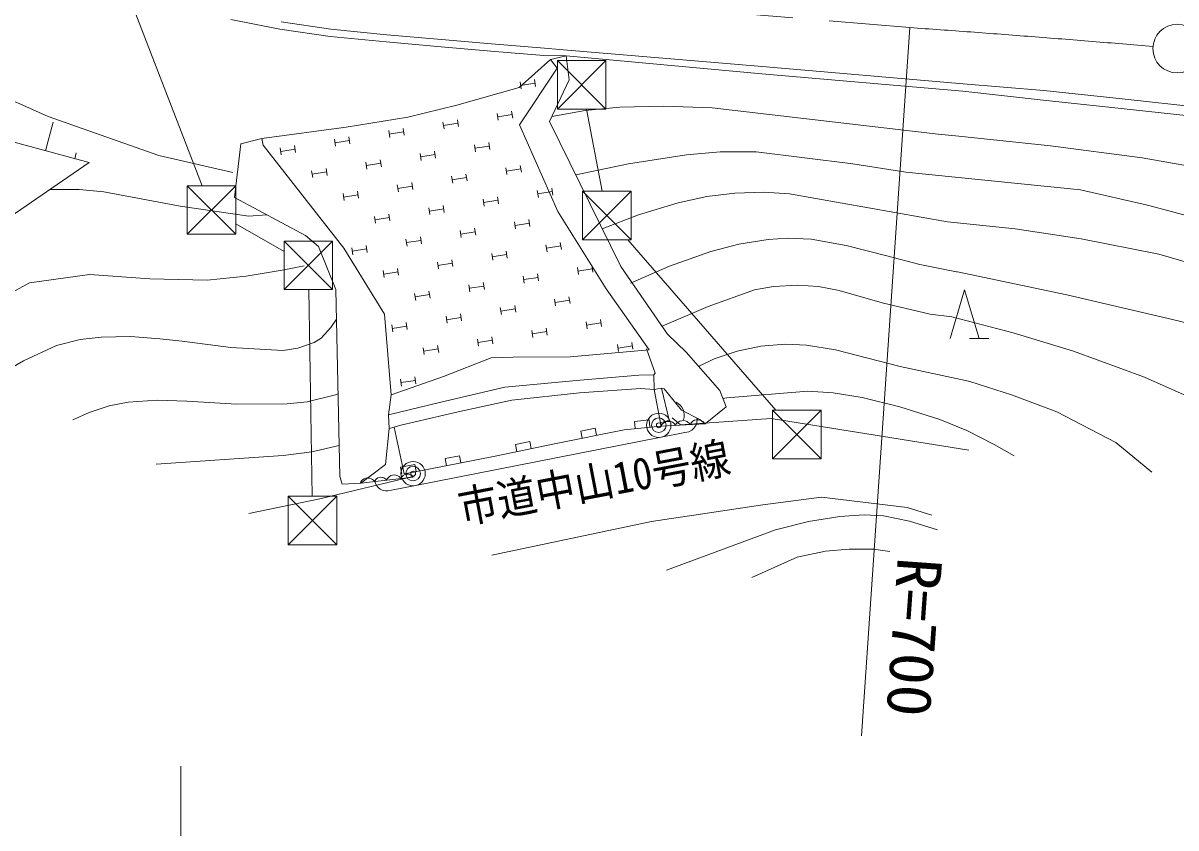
# Model space of a CAD drawing. Units: millimetres, scale not verified. Extents: x 40000 to 680000, y 20000 to 380000.
# Drawn here: x 116239 to 163716, y 245851 to 278996 of the extents above; entities that cross this region are included whole.
import ezdxf
from ezdxf.enums import TextEntityAlignment as Align

# ---------------------------------------------------------------- set-up
doc = ezdxf.new("R2010")
doc.units = ezdxf.units.MM
doc.header["$LTSCALE"] = 1000
doc.linetypes.add('CHAIN', pattern=[18.5, 12, -1.5, 3.5, -1.5])
for name, color, linetype, lineweight in [('M-BGD', 7, 'Continuous', 13), ('M-BMK', 2, 'CHAIN', 13), ('M-BMK-ROW', 30, 'Continuous', 13), ('M-BMK-SRVR', 3, 'Continuous', 13), ('M-STR-HTXT', 7, 'Continuous', 13)]:
    doc.layers.add(name, color=color, linetype=linetype, lineweight=lineweight)
doc.layers.add('M-BGD-HTXT', color=7, linetype='Continuous')
doc.styles.add('ＭＳ ゴシック', font='')
doc.styles.get('ＭＳ ゴシック').set_extended_font_data('MS Gothic')

msp = doc.modelspace()

# ---------------------------------------------------------------- linework, layer by layer
at = {"layer": 'M-BGD'}
for p, q in [((124793, 279144), (126813, 278751)), ((126813, 278751), (128883, 278447)), ((126864, 279047), (128920, 278745)), ((128920, 278745), (131217, 278517)), ((128883, 278447), (131190, 278219)), ((131190, 278219), (133451, 278019)), ((131217, 278517), (133476, 278318)), ((133476, 278318), (135533, 278141)), ((133451, 278019), (135508, 277842)), ((135508, 277842), (137689, 277660)), ((135533, 278141), (137711, 277960)), ((137711, 277960), (138324, 277914)), ((146676, 277210), (138324, 277914)), ((111583, 277676), (117274, 275151)), ((137965, 277494), (136676, 276336)), ((137689, 277660), (138602, 277642)), ((138602, 277642), (137965, 277494)), ((138236, 277135), (137965, 277494)), ((138726, 276657), (138602, 277642)), ((146665, 276910), (138602, 277642)), ((136687, 274806), (138236, 277135)), ((154934, 276192), (146665, 276910)), ((154960, 276490), (146676, 277210)), ((136676, 276336), (134109, 275611)), ((136751, 276286), (136705, 276571)), ((136728, 276429), (137321, 276523)), ((137343, 276381), (137298, 276665)), ((137913, 274947), (138726, 276657)), ((158281, 276217), (154960, 276490)), ((158247, 275819), (154934, 276192)), ((161499, 275879), (158281, 276217)), ((166773, 275298), (161499, 275879)), ((134109, 275611), (132085, 275117)), ((136404, 275086), (136358, 275370)), ((161457, 275481), (158247, 275819)), ((166729, 274900), (161457, 275481)), ((117166, 273736), (117485, 274915)), ((117274, 275151), (121824, 273538)), ((132085, 275117), (129545, 274713)), ((133576, 274636), (133531, 274920)), ((134169, 274730), (134124, 275015)), ((135811, 274991), (135766, 275276)), ((135788, 275134), (136381, 275228)), ((140860, 268968), (137913, 274947)), ((114162, 274548), (118968, 273249)), ((129545, 274713), (126070, 274237)), ((131342, 274281), (131296, 274565)), ((131319, 274423), (131912, 274517)), ((131934, 274375), (131889, 274659)), ((133554, 274778), (134146, 274872)), ((138267, 271233), (136687, 274806)), ((125205, 274027), (124945, 271812)), ((126070, 274237), (125205, 274027)), ((126070, 274237), (126127, 273966)), ((126127, 273966), (129445, 269730)), ((127465, 273664), (127420, 273948)), ((129107, 273925), (129062, 274210)), ((129084, 274067), (129677, 274162)), ((129700, 274019), (129654, 274304)), ((134871, 273696), (134826, 273981)), ((135464, 273791), (135419, 274075)), ((118367, 273411), (118431, 273647)), ((121824, 273538), (124883, 272840)), ((126872, 273570), (126827, 273854)), ((126850, 273712), (127442, 273806)), ((132637, 273341), (132591, 273625)), ((132614, 273483), (133207, 273577)), ((133229, 273435), (133184, 273720)), ((134849, 273839), (135441, 273933)), ((118968, 273249), (115484, 270860)), ((128760, 272724), (128715, 273009)), ((130402, 272986), (130357, 273270)), ((130379, 273128), (130972, 273222)), ((130995, 273080), (130949, 273364)), ((136166, 272757), (136121, 273041)), ((136144, 272899), (136736, 272993)), ((136759, 272851), (136714, 273135)), ((128167, 272630), (128122, 272915)), ((128145, 272772), (128737, 272867)), ((133932, 272401), (133887, 272686)), ((133909, 272544), (134502, 272638)), ((134524, 272496), (134479, 272780)), ((154623, 272656), (159781, 272125)), ((130055, 271785), (130010, 272069)), ((131697, 272046), (131652, 272330)), ((131674, 272188), (132267, 272282)), ((132290, 272140), (132244, 272425)), ((137461, 271817), (137416, 272102)), ((137439, 271959), (138031, 272054)), ((138054, 271911), (138009, 272196)), ((124945, 271812), (127866, 270241)), ((129462, 271691), (129417, 271975)), ((129440, 271833), (130032, 271927)), ((135227, 271462), (135182, 271746)), ((135204, 271604), (135797, 271698)), ((135819, 271556), (135774, 271840)), ((131350, 270845), (131305, 271130)), ((132992, 271106), (132947, 271391)), ((132970, 271249), (133562, 271343)), ((133585, 271201), (133539, 271485)), ((140254, 268045), (138267, 271233)), ((130757, 270751), (130712, 271035)), ((130735, 270893), (131327, 270987)), ((136522, 270522), (136477, 270807)), ((136499, 270664), (137092, 270759)), ((137114, 270616), (137069, 270901)), ((127866, 270241), (128403, 269793)), ((132645, 269906), (132600, 270190)), ((134287, 270167), (134242, 270451)), ((134265, 270309), (134857, 270403)), ((134880, 270261), (134835, 270545)), ((128403, 269793), (129119, 268030)), ((129445, 269730), (131124, 267005)), ((129818, 269456), (129773, 269740)), ((129795, 269598), (130388, 269692)), ((130410, 269550), (130365, 269835)), ((132053, 269811), (132007, 270096)), ((132030, 269953), (132622, 270048)), ((137817, 269582), (137772, 269867)), ((137794, 269725), (138387, 269819)), ((138409, 269677), (138364, 269961)), ((133940, 268966), (133895, 269250)), ((135582, 269227), (135537, 269511)), ((135560, 269369), (136152, 269464)), ((136175, 269321), (136130, 269606)), ((131113, 268516), (131068, 268801)), ((131090, 268658), (131683, 268753)), ((131705, 268610), (131660, 268895)), ((133348, 268872), (133302, 269156)), ((133325, 269014), (133917, 269108)), ((139112, 268643), (139067, 268927)), ((139089, 268785), (139682, 268879)), ((139704, 268737), (139659, 269022)), ((142781, 266186), (140860, 268968)), ((135235, 268026), (135190, 268311)), ((136877, 268287), (136832, 268572)), ((136855, 268430), (137447, 268524)), ((137470, 268382), (137425, 268666)), ((129119, 268030), (129287, 260330)), ((132408, 267577), (132363, 267861)), ((132385, 267719), (132978, 267813)), ((133000, 267671), (132955, 267955)), ((134643, 267932), (134597, 268216)), ((134620, 268074), (135213, 268168)), ((142025, 265536), (140254, 268045)), ((154412, 266008), (155012, 268008)), ((155012, 268008), (155612, 266008)), ((136530, 267087), (136485, 267371)), ((138172, 267348), (138127, 267632)), ((138150, 267490), (138742, 267584)), ((138765, 267442), (138720, 267726)), ((131124, 267005), (131393, 263692)), ((133703, 266637), (133658, 266921)), ((133680, 266779), (134273, 266873)), ((134296, 266731), (134250, 267016)), ((135938, 266992), (135892, 267277)), ((135915, 267135), (136508, 267229)), ((131468, 266282), (131423, 266566)), ((131446, 266424), (132038, 266518)), ((132061, 266376), (132016, 266660)), ((137825, 266147), (137780, 266431)), ((139467, 266408), (139422, 266693)), ((139445, 266550), (140037, 266645)), ((140060, 266502), (140015, 266787)), ((134998, 265697), (134953, 265982)), ((134975, 265840), (135568, 265934)), ((135591, 265792), (135545, 266076)), ((137233, 266053), (137187, 266337)), ((137210, 266195), (137803, 266289)), ((143548, 265440), (142781, 266186)), ((155212, 266008), (156012, 266008)), ((132763, 265342), (132718, 265626)), ((132741, 265484), (133333, 265578)), ((133356, 265436), (133311, 265721)), ((138773, 265245), (142025, 265536)), ((140762, 265469), (140717, 265753)), ((140740, 265611), (141332, 265705)), ((141355, 265563), (141310, 265847)), ((141919, 265580), (142275, 264583)), ((144932, 263867), (143548, 265440)), ((133558, 264447), (135517, 265208)), ((135517, 265208), (136424, 265242)), ((136424, 265242), (138773, 265245)), ((131393, 263692), (133558, 264447)), ((141603, 264503), (139185, 264288)), ((142220, 264513), (141603, 264503)), ((142275, 264583), (142220, 264513)), ((142220, 264513), (142232, 263903)), ((131824, 264047), (131779, 264331)), ((131801, 264189), (132394, 264283)), ((132416, 264141), (132371, 264426)), ((136083, 264002), (133394, 263366)), ((139185, 264288), (136083, 264002)), ((131285, 262860), (131393, 263692)), ((136371, 263463), (139148, 263771)), ((139148, 263771), (141677, 263953)), ((141677, 263953), (142232, 263903)), ((142232, 263903), (142530, 263958)), ((142232, 263903), (142484, 262536)), ((142530, 263958), (142646, 263930)), ((142851, 262648), (142530, 263958)), ((142646, 263930), (143359, 263054)), ((145199, 263195), (144932, 263867)), ((145063, 263537), (145225, 263557)), ((145225, 263557), (148553, 263832)), ((133394, 263366), (131285, 262860)), ((134152, 262984), (136371, 263463)), ((144104, 262674), (143359, 263054)), ((144329, 262491), (145199, 263195)), ((131313, 262296), (131285, 262860)), ((131791, 262434), (134152, 262984)), ((142018, 262651), (141421, 262592)), ((141421, 262592), (141450, 262294)), ((142047, 262353), (142018, 262651)), ((142484, 262536), (142851, 262648)), ((142692, 262576), (142622, 262536)), ((142764, 262591), (142692, 262576)), ((142836, 262595), (142764, 262591)), ((142908, 262587), (142836, 262595)), ((142982, 262555), (142908, 262587)), ((143312, 262446), (142970, 262733)), ((143032, 262521), (142982, 262555)), ((143221, 262567), (143175, 262528)), ((143292, 262606), (143221, 262567)), ((143363, 262622), (143292, 262606)), ((147043, 262706), (143312, 262446)), ((143435, 262626), (143363, 262622)), ((143507, 262617), (143435, 262626)), ((143581, 262585), (143507, 262617)), ((143631, 262552), (143581, 262585)), ((143669, 262518), (143631, 262552)), ((143775, 262559), (143740, 262521)), ((143821, 262597), (143775, 262559)), ((143891, 262637), (143821, 262597)), ((143962, 262653), (143891, 262637)), ((144034, 262656), (143962, 262653)), ((143988, 262742), (144004, 262664)), ((144004, 262664), (143988, 262538)), ((144106, 262648), (144034, 262656)), ((144329, 262491), (144104, 262674)), ((144180, 262616), (144106, 262648)), ((144230, 262582), (144180, 262616)), ((144268, 262548), (144230, 262582)), ((144307, 262490), (144268, 262548)), ((155186, 261412), (147043, 262706)), ((131167, 260822), (131313, 262296)), ((131313, 262296), (131524, 262360)), ((131524, 262360), (131791, 262434)), ((131524, 262360), (131940, 260432)), ((140988, 262248), (138128, 261673)), ((139793, 262314), (139205, 262196)), ((139205, 262196), (139264, 261902)), ((139852, 262020), (139793, 262314)), ((142509, 262398), (140988, 262248)), ((142509, 262398), (142484, 262536)), ((142509, 262398), (144329, 262491)), ((144329, 262491), (142509, 262398)), ((142542, 262460), (142509, 262398)), ((142515, 261943), (143496, 262136)), ((142576, 262498), (142542, 262460)), ((142622, 262536), (142576, 262498)), ((143069, 262487), (143032, 262521)), ((143108, 262429), (143069, 262487)), ((143141, 262491), (143108, 262429)), ((143175, 262528), (143141, 262491)), ((143653, 262167), (143496, 262136)), ((143783, 262233), (143653, 262167)), ((143708, 262459), (143669, 262518)), ((143740, 262521), (143708, 262459)), ((143869, 262311), (143783, 262233)), ((143948, 262429), (143869, 262311)), ((143988, 262538), (143948, 262429)), ((132399, 259952), (142515, 261943)), ((138128, 261673), (135616, 261146)), ((137104, 261765), (136517, 261642)), ((136517, 261642), (136578, 261348)), ((137166, 261471), (137104, 261765)), ((161243, 261729), (162723, 260504)), ((135616, 261146), (132322, 260503)), ((134206, 261177), (133617, 261062)), ((134264, 260882), (134206, 261177)), ((130145, 260045), (131167, 260822)), ((132371, 260818), (131781, 260708)), ((131781, 260708), (131836, 260413)), ((132426, 260523), (132371, 260818)), ((133617, 261062), (133675, 260767)), ((132345, 260337), (128459, 259402)), ((129287, 260330), (129378, 260012)), ((132300, 260296), (130145, 260045)), ((130219, 260186), (130175, 260145)), ((130286, 260231), (130219, 260186)), ((130356, 260251), (130286, 260231)), ((130428, 260259), (130356, 260251)), ((130501, 260256), (130428, 260259)), ((130576, 260228), (130501, 260256)), ((130628, 260198), (130576, 260228)), ((130668, 260166), (130628, 260198)), ((130761, 260197), (130735, 260164)), ((130797, 260232), (130761, 260197)), ((130853, 260269), (130797, 260232)), ((130912, 260285), (130853, 260269)), ((130972, 260292), (130912, 260285)), ((131032, 260289), (130972, 260292)), ((131095, 260267), (131032, 260289)), ((131139, 260241), (131095, 260267)), ((131172, 260215), (131139, 260241)), ((131207, 260169), (131172, 260215)), ((131236, 260233), (131207, 260169)), ((131268, 260273), (131236, 260233)), ((131311, 260314), (131268, 260273)), ((131379, 260358), (131311, 260314)), ((131449, 260378), (131379, 260358)), ((131520, 260387), (131449, 260378)), ((131593, 260383), (131520, 260387)), ((131669, 260356), (131593, 260383)), ((131721, 260325), (131669, 260356)), ((131761, 260294), (131721, 260325)), ((131803, 260238), (131761, 260294)), ((131827, 260291), (131803, 260238)), ((131854, 260325), (131827, 260291)), ((131890, 260359), (131854, 260325)), ((131946, 260396), (131890, 260359)), ((132322, 260503), (131940, 260432)), ((132005, 260413), (131946, 260396)), ((132064, 260420), (132005, 260413)), ((132125, 260417), (132064, 260420)), ((132188, 260394), (132125, 260417)), ((132231, 260369), (132188, 260394)), ((132264, 260342), (132231, 260369)), ((132300, 260296), (132264, 260342)), ((129378, 260012), (130145, 260045)), ((130144, 260105), (130115, 260041)), ((130175, 260145), (130144, 260105)), ((130711, 260111), (130668, 260166)), ((130735, 260164), (130711, 260111)), ((130744, 260075), (130732, 260134)), ((130783, 259981), (130744, 260075)), ((130865, 259875), (130783, 259981)), ((130939, 259808), (130865, 259875)), ((131029, 259765), (130939, 259808)), ((131159, 259729), (131029, 259765)), ((131261, 259729), (131159, 259729)), ((131418, 259759), (131261, 259729)), ((131418, 259759), (132399, 259952)), ((128459, 259402), (125535, 258803)), ((146703, 259162), (149116, 259472)), ((152652, 259043), (149116, 259472)), ((142122, 258474), (146703, 259162)), ((152652, 259043), (153663, 258731)), ((135547, 257079), (142122, 258474))]:
    msp.add_line(p, q, dxfattribs=at)
for points in [[(138014, 275143), (139392, 275390), (140816, 275534), (142620, 275573), (144619, 275500), (153930, 274424), (154770, 274345)], [(154770, 274345), (158553, 273942), (162319, 273440), (164822, 273000), (167558, 272412), (171595, 271429)], [(138998, 272745), (141178, 273196), (143555, 273572), (144942, 273687), (146435, 273692), (150409, 273200)], [(150409, 273200), (152594, 272862), (154620, 272656), (154623, 272656)], [(117350, 272139), (118552, 272143), (119572, 272052), (122715, 271456), (125535, 271045), (126259, 271105)], [(159781, 272125), (159781, 272125), (162543, 271492), (165692, 270666)], [(140091, 270528), (141587, 271096), (143216, 271596), (144391, 271848), (145545, 271993), (146745, 272030), (147796, 271963), (154305, 270817)], [(154305, 270817), (157091, 270517), (159815, 270116), (163017, 269479)], [(141248, 268291), (142861, 268982), (144559, 269585), (145720, 269885), (146919, 270084), (147718, 270144), (148694, 270101), (150134, 269836), (151807, 269412), (153163, 269049), (154673, 268754), (154718, 268745)], [(163017, 269479), (166376, 268503), (168854, 267713), (171263, 266829), (175626, 265121), (179899, 263333), (182931, 261875), (185959, 260292), (187401, 259381), (188981, 258519), (189290, 258361)], [(118975, 268635), (121456, 268459), (123826, 268407), (125421, 268572), (126992, 268839), (127815, 268997)], [(154718, 268745), (159222, 267804), (163804, 266737), (168082, 265622)], [(110915, 266581), (111719, 266417), (112503, 266375), (113072, 266444), (113730, 266672), (115092, 267531), (116504, 268303), (118975, 268635)], [(142557, 266510), (144449, 267328), (146356, 268006), (147146, 268148), (148148, 268204), (148999, 268148), (149843, 267989), (151615, 267471), (153596, 267003), (154487, 266893)], [(154487, 266893), (157006, 266243), (159499, 265487), (162423, 264412)], [(122797, 265896), (124789, 265639), (126954, 265516), (127550, 265612), (128225, 265844), (128509, 266022), (128914, 266457), (129151, 266805)], [(115038, 264388), (116261, 265089), (117617, 265720), (118590, 265962), (119457, 266067), (120657, 266086), (121865, 265990), (122796, 265896)], [(144061, 264856), (144695, 265170), (145646, 265488), (146623, 265688), (147620, 265771), (148505, 265732), (149692, 265546), (152360, 264852), (155044, 264270), (155222, 264239)], [(155222, 264239), (156941, 263691), (158808, 262980), (161243, 261729)], [(162423, 264412), (165657, 262968), (167038, 262359), (168636, 261532), (169919, 260810)], [(122980, 263422), (125037, 263302), (127120, 263311), (127944, 263405), (129110, 263687), (129213, 263726)], [(145063, 263537), (145225, 263557), (148553, 263832), (149606, 263771), (150789, 263583), (152345, 263192), (153992, 262670), (155103, 262219), (156234, 261639), (157058, 261168)], [(122980, 263422), (121761, 263463), (120562, 263389), (119786, 263234), (118968, 262959), (118288, 262659)], [(129260, 261604), (128133, 261345), (126944, 261186), (121726, 260830)], [(153896, 258127), (152745, 258488), (151674, 258700), (150878, 258742), (149874, 258680), (148578, 258469), (147219, 258133), (142732, 256465)], [(151929, 257238), (151264, 257328), (150261, 257333), (149291, 257243), (148116, 256999), (146246, 256165)]]:
    msp.add_lwpolyline(points, dxfattribs=at)
for centre, radius in [((142419, 262433), 500), ((142419, 262433), 300), ((142419, 262433), 100), ((132302, 260443), 500), ((132302, 260443), 300), ((132302, 260443), 100)]:
    msp.add_circle(centre, radius, dxfattribs=at)
msp.add_arc((142869, 262847), 597, 342.0051, 64.1113, dxfattribs=at)
at = {"layer": 'M-BMK'}
msp.add_line((131002, 280621), (152762, 278809), dxfattribs=at)
msp.add_arc((103523, -419457), 700000, 85.14482, 85.96639, dxfattribs=at)
at = {"layer": 'M-BMK-ROW'}
for p, q in [((120792, 279607), (123617, 272298)), ((138244, 275454), (138244, 277454)), ((138244, 277454), (140244, 277454)), ((138244, 275454), (140244, 277454)), ((138244, 277454), (140244, 275454)), ((140244, 277454), (140244, 275454)), ((140244, 275454), (138244, 275454)), ((140088, 272070), (139437, 275454)), ((123003, 270298), (123003, 272298)), ((123003, 272298), (125003, 272298)), ((123003, 270298), (125003, 272298)), ((123003, 272298), (125003, 270298)), ((125003, 272298), (125003, 270298)), ((139280, 270070), (139280, 272070)), ((139280, 272070), (141280, 272070)), ((139280, 270070), (141280, 272070)), ((139280, 272070), (141280, 270070)), ((141280, 272070), (141280, 270070)), ((125003, 270726), (126986, 269592)), ((125003, 270298), (123003, 270298)), ((126986, 268020), (126986, 270020)), ((126986, 270020), (128986, 270020)), ((126986, 268020), (128986, 270020)), ((126986, 270020), (128986, 268020)), ((128986, 270020), (128986, 268020)), ((141280, 270070), (139280, 270070)), ((147233, 263053), (141147, 270070)), ((128986, 268020), (126986, 268020)), ((128002, 268020), (128138, 259516)), ((147100, 261053), (147100, 263053)), ((147100, 263053), (149100, 263053)), ((147100, 261053), (149100, 263053)), ((147100, 263053), (149100, 261053)), ((149100, 263053), (149100, 261053)), ((149100, 261053), (147100, 261053)), ((127154, 257516), (127154, 259516)), ((127154, 259516), (129154, 259516)), ((127154, 257516), (129154, 259516)), ((127154, 259516), (129154, 257516)), ((129154, 259516), (129154, 257516)), ((129154, 257516), (127154, 257516))]:
    msp.add_line(p, q, dxfattribs=at)
at = {"layer": 'M-BMK-SRVR'}
msp.add_circle((163765, 277945), 1000, dxfattribs=at)
at = {"layer": 'M-STR-HTXT'}
for p, q in [((152762, 278809), (150767, 249639)), ((122743, 248391), (122743, 239039))]:
    msp.add_line(p, q, dxfattribs=at)

# ---------------------------------------------------------------- texts
at = {"layer": 'M-BGD-HTXT', "style": 'ＭＳ ゴシック', "width": 0.9}
msp.add_text('市道中山10号線', height=1320, rotation=10.8, dxfattribs=at).set_placement((134379, 257974), align=Align.BOTTOM_LEFT)
at = {"layer": 'M-STR-HTXT', "style": 'ＭＳ ゴシック', "width": 1.05}
msp.add_text('R=700', height=1833, rotation=265.9, dxfattribs=at).set_placement((151716, 257076), align=Align.BOTTOM_LEFT)

doc.saveas('drawing.dxf')
